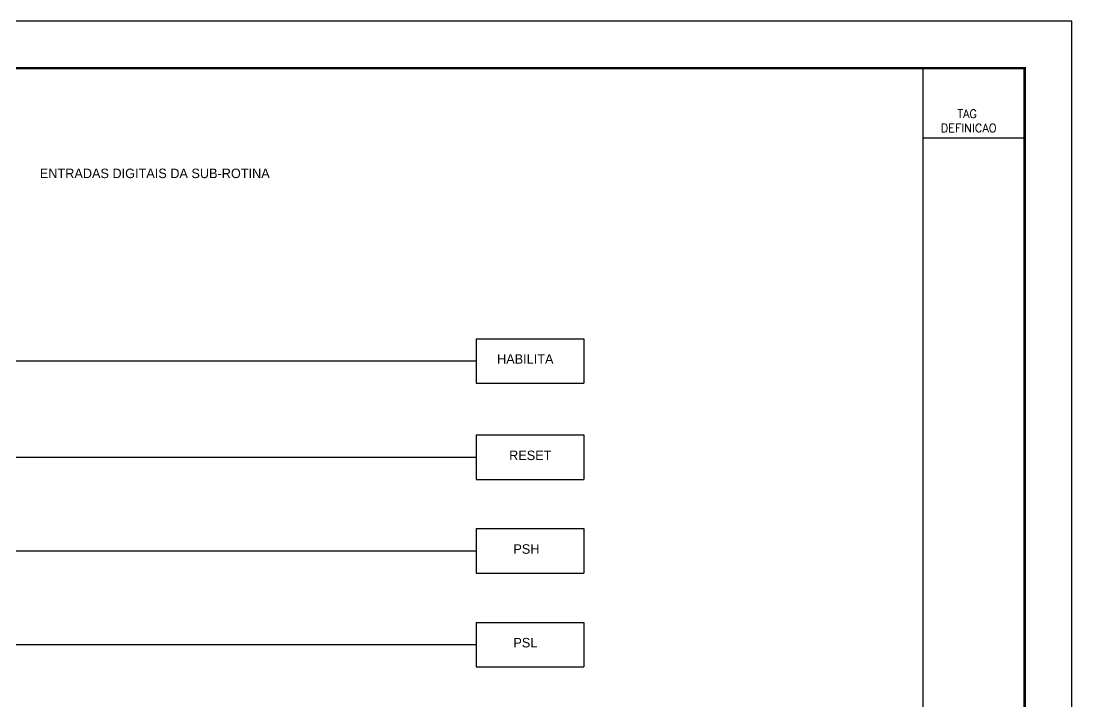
# Model space of a CAD drawing. Header units: feet. Extents: x -46890 to -45898, y -3252 to -1955.
# Drawn here: x -46686.2 to -46464.7, y -2765.7 to -2622.3 of the extents above; entities that cross this region are included whole.
import ezdxf

# ---------------------------------------------------------------- set-up
doc = ezdxf.new("R2010")
doc.units = ezdxf.units.FT
doc.header["$MEASUREMENT"] = 0
doc.linetypes.add('HIDDEN2', pattern=[0.1875, 0.125, -0.0625])
doc.layers.add('62_FORMATO', color=2, linetype='Continuous')
doc.layers.add('CAMPO', color=7, linetype='Continuous')
doc.styles.add('ROMANS', font='romans.shx', dxfattribs={"height": 3})

msp = doc.modelspace()

# ---------------------------------------------------------------- linework, layer by layer
at = {"color": 7, "linetype": 'Continuous'}
for p, q in [((-46499.58, -2632.19), (-46478.09, -2632.19)), ((-46496.17, -2632.24), (-46496.17, -2878.13)), ((-46496.17, -2646.9), (-46474.68, -2646.9)), ((-46590.25, -2689.2), (-46567.55, -2689.2)), ((-46590.25, -2698.57), (-46567.55, -2698.57)), ((-46590.25, -2709.48), (-46567.55, -2709.48)), ((-46590.25, -2718.85), (-46567.55, -2718.85)), ((-46590.25, -2729.21), (-46567.55, -2729.21)), ((-46590.25, -2738.59), (-46567.55, -2738.59)), ((-46590.25, -2748.95), (-46567.55, -2748.95)), ((-46590.25, -2758.32), (-46567.55, -2758.32))]:
    msp.add_line(p, q, dxfattribs=at)
at = {"layer": '62_FORMATO', "color": 7, "linetype": 'Continuous'}
msp.add_lwpolyline([(-46883.23, -2918.24), (-46464.71, -2918.24), (-46464.71, -2622.28), (-46883.23, -2622.28), (-46883.23, -2918.24)], dxfattribs=at)
at = {"layer": '62_FORMATO', "color": 7, "const_width": 0.498}
msp.add_lwpolyline([(-46474.68, -2632.24), (-46858.32, -2632.24), (-46858.32, -2908.27), (-46474.68, -2908.27)], close=True, dxfattribs=at)
at = {"layer": 'CAMPO', "color": 7, "ltscale": 2}
for p, q in [((-46590.25, -2689.2), (-46590.25, -2698.57)), ((-46567.55, -2689.2), (-46567.55, -2698.57)), ((-46763.21, -2693.88), (-46636.29, -2693.88)), ((-46636.29, -2693.88), (-46590.25, -2693.88)), ((-46590.25, -2709.48), (-46590.25, -2718.85)), ((-46567.55, -2709.48), (-46567.55, -2718.85)), ((-46763.21, -2714.17), (-46590.25, -2714.17)), ((-46590.25, -2729.21), (-46590.25, -2738.59)), ((-46567.55, -2729.21), (-46567.55, -2738.59)), ((-46763.21, -2733.9), (-46590.25, -2733.9)), ((-46590.25, -2748.95), (-46590.25, -2758.32)), ((-46567.55, -2748.95), (-46567.55, -2758.32)), ((-46763.21, -2753.63), (-46590.25, -2753.63))]:
    msp.add_line(p, q, dxfattribs=at)

# ---------------------------------------------------------------- texts
at = {"color": 7, "linetype": 'HIDDEN2', "style": 'ROMANS'}
for s, p in [('TAG', (-46488.86, -2642.69)), ('DEFINICAO', (-46492.37, -2645.69))]:
    msp.add_text(s, height=1.75, dxfattribs=at).set_placement(p)
at = {"layer": 'CAMPO', "color": 7, "linetype": 'ByBlock', "ltscale": 2}
msp.add_text('ENTRADAS DIGITAIS DA SUB-ROTINA', height=2, dxfattribs=at).set_placement((-46682.22, -2655.37))
at = {"layer": 'CAMPO', "color": 7, "ltscale": 2}
for s, p in [('HABILITA', (-46585.87, -2694.48)), ('RESET', (-46583.32, -2714.77)), ('PSH', (-46582.43, -2734.5)), ('PSL', (-46582.43, -2754.23))]:
    msp.add_text(s, height=2, dxfattribs=at).set_placement(p)

doc.saveas('drawing.dxf')
